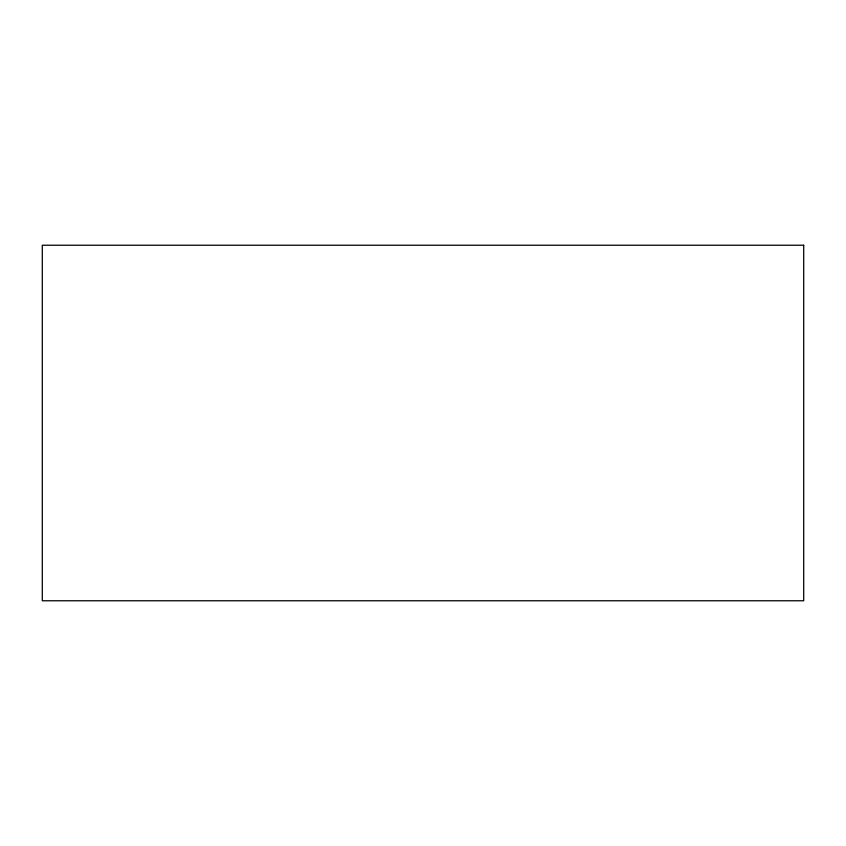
<?xml version="1.0" encoding="UTF-8"?>
<svg xmlns="http://www.w3.org/2000/svg" width="846" height="846" viewBox="0 0 846 846"><rect width="100%" height="100%" fill="white"/><g stroke="black" fill="none" stroke-linecap="round" stroke-linejoin="round"><path stroke-width="1.27" d="M803.7 245.234L42.3 245.234L42.3 600.766L803.7 600.766L803.7 245.234"/></g></svg>
